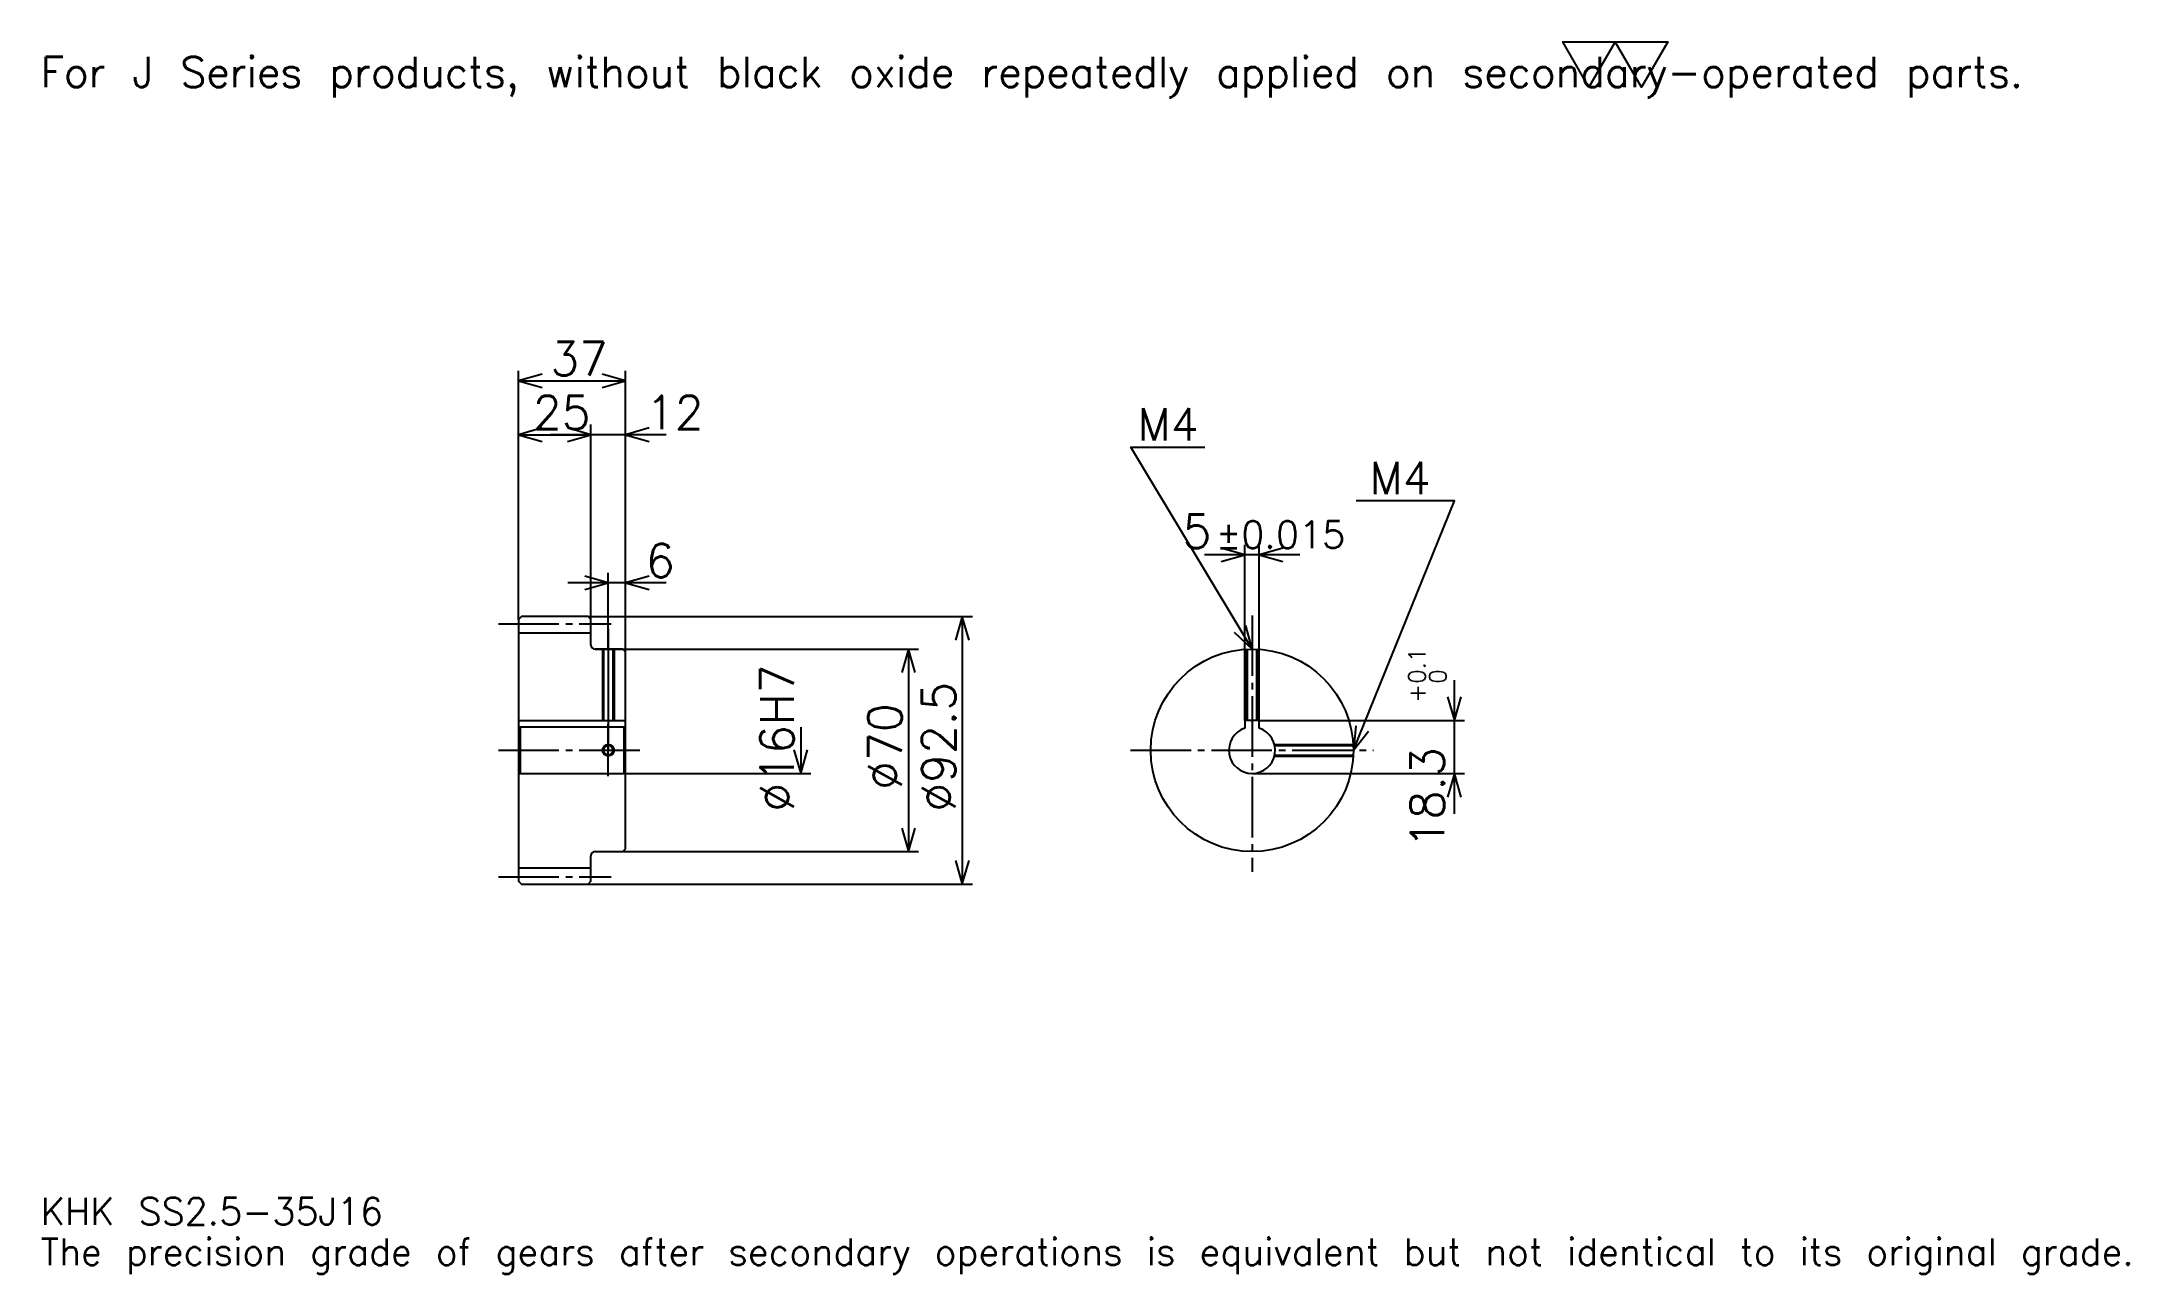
# Model space of a CAD drawing. Extents: x 24 to 745, y 9 to 434.
import ezdxf

# ---------------------------------------------------------------- set-up
doc = ezdxf.new("R2010")
doc.units = 0
doc.linetypes.add('DASHDOT', pattern=[27.913044, 20.934783, -2.326087, 2.326087, -2.326087])
doc.layers.get('0').update_dxf_attribs({"linetype": 'CONTINUOUS'})
doc.layers.add('DASHDOT', color=6, linetype='DASHDOT')
doc.styles.add('KANJI', font='TXT', dxfattribs={"bigfont": 'BIGFONT'})

msp = doc.modelspace()

# ---------------------------------------------------------------- linework, layer by layer
at = {"color": 5}
for p, q in [((188.413055, 235.82608), (188.413055, 320.728271)), ((225.413055, 235.82608), (225.413055, 320.728271)), ((188.413055, 317.239136), (225.413055, 317.239136)), ((188.413055, 298.630432), (213.413055, 298.630432)), ((239.369568, 298.630432), (199.456528, 298.630432)), ((213.413055, 235.82608), (213.413055, 302.119568)), ((439.347839, 199.876083), (439.347839, 260.630432)), ((444.347839, 199.876083), (444.347839, 260.630432)), ((458.304352, 257.141296), (425.391296, 257.141296)), ((239.369568, 247.456512), (205.456528, 247.456512)), ((219.413055, 235.82608), (219.413055, 250.945648)), ((188.413055, 234.82608), (188.413055, 235.82608)), ((212.413055, 235.82608), (225.413055, 235.82608)), ((213.413055, 234.82608), (213.413055, 235.82608)), ((219.413055, 224.57608), (219.413055, 235.82608)), ((219.413055, 224.57608), (219.413055, 235.82608)), ((225.413055, 235.82608), (345.206543, 235.82608)), ((225.413055, 223.57608), (225.413055, 235.82608)), ((341.717407, 235.82608), (341.717407, 143.32608)), ((214.913055, 224.57608), (225.413055, 224.57608)), ((225.413055, 224.57608), (326.597839, 224.57608)), ((323.108704, 224.57608), (323.108704, 154.57608)), ((511.739136, 167.619568), (511.739136, 213.832596)), ((285.891296, 197.57608), (285.891296, 181.57608)), ((444.347839, 199.876083), (515.228271, 199.876083)), ((225.413055, 181.57608), (289.380432, 181.57608)), ((441.847839, 181.57608), (515.228271, 181.57608)), ((214.913055, 154.57608), (225.413055, 154.57608)), ((225.413055, 154.57608), (326.597839, 154.57608)), ((212.413055, 143.32608), (225.413055, 143.32608)), ((225.413055, 143.32608), (345.206543, 143.32608))]:
    msp.add_line(p, q, dxfattribs=at)
at = {"color": 4}
for p, q in [((188.413055, 230.20108), (213.413055, 230.20108)), ((188.413055, 199.876083), (225.413055, 199.876083)), ((188.913055, 197.57608), (188.913055, 181.57608)), ((224.913055, 197.57608), (225.413055, 198.07608)), ((224.913055, 181.57608), (225.413055, 181.07608)), ((188.413055, 148.95108), (213.413055, 148.95108))]:
    msp.add_line(p, q, dxfattribs=at)
at = {"color": 7}
msp.add_lwpolyline([(558.260864, 418.695648), (549.189148, 434.419983), (585.476074, 434.419983), (576.404358, 418.695648), (567.332581, 434.419983), (558.260864, 418.695648)], dxfattribs=at)
at = {"color": 5}
for points in [[(196.554352, 319.565186), (188.413055, 317.239136), (196.554352, 314.913025)], [(217.271759, 314.913025), (225.413055, 317.239136), (217.271759, 319.565186)], [(196.554352, 300.956512), (188.413055, 298.630432), (196.554352, 296.304352)], [(205.271759, 296.304352), (213.413055, 298.630432), (205.271759, 300.956512)], [(205.271759, 296.304352), (213.413055, 298.630432), (205.271759, 300.956512)], [(233.554352, 300.956512), (225.413055, 298.630432), (233.554352, 296.304352)], [(441.847839, 224.57608), (399.978271, 294.358704), (425.565247, 294.358704)], [(476.847839, 189.57608), (511.739136, 275.75), (477.778259, 275.75)], [(431.206543, 254.815216), (439.347839, 257.141296), (431.206543, 259.467407)], [(452.489136, 259.467407), (444.347839, 257.141296), (452.489136, 254.815216)], [(211.271759, 245.130432), (219.413055, 247.456512), (211.271759, 249.782608)], [(233.554352, 249.782608), (225.413055, 247.456512), (233.554352, 245.130432)], [(344.043488, 227.684784), (341.717407, 235.82608), (339.391327, 227.684784)], [(435.664551, 230.360428), (441.847839, 224.57608), (439.653778, 232.753952)], [(325.434784, 216.434784), (323.108704, 224.57608), (320.782623, 216.434784)], [(509.413055, 208.01738), (511.739136, 199.876083), (514.065186, 208.01738)], [(477.747192, 197.99527), (476.847839, 189.57608), (482.059326, 196.249313)], [(283.565216, 189.717377), (285.891296, 181.57608), (288.217407, 189.717377)], [(514.065186, 173.434784), (511.739136, 181.57608), (509.413055, 173.434784)], [(320.782623, 162.717377), (323.108704, 154.57608), (325.434784, 162.717377)], [(339.391327, 151.467377), (341.717407, 143.32608), (344.043488, 151.467377)]]:
    msp.add_lwpolyline(points, dxfattribs=at)
at = {"color": 4}
for points in [[(213.413055, 226.07608), (213.413055, 234.82608), (212.413055, 235.82608), (189.413055, 235.82608), (188.413055, 234.82608), (188.413055, 181.07608)], [(214.913055, 154.57608), (224.413055, 154.57608), (225.413055, 155.57608), (225.413055, 223.57608), (224.413055, 224.57608), (214.913055, 224.57608)], [(217.413055, 224.57608), (217.413055, 199.876083)], [(217.79306, 224.57608), (217.79306, 199.876083)], [(221.033051, 224.57608), (221.033051, 199.876083)], [(221.413055, 224.57608), (221.413055, 199.876083)], [(439.847839, 199.876083), (439.847839, 224.51889)], [(440.227844, 199.876083), (440.227844, 224.538574)], [(443.467834, 199.876083), (443.467834, 224.538574)], [(443.847839, 199.876083), (443.847839, 224.51889)], [(188.413055, 181.07608), (188.913055, 181.57608), (224.913055, 181.57608), (224.913055, 197.57608), (188.913055, 197.57608), (188.413055, 198.07608)], [(444.347839, 197.175415), (444.347839, 199.876083), (439.347839, 199.876083), (439.347839, 197.175415)], [(449.593811, 191.57608), (476.790649, 191.57608)], [(449.593811, 187.57608), (476.790649, 187.57608)], [(449.682098, 191.196075), (476.810333, 191.196075)], [(449.682098, 187.956085), (476.810333, 187.956085)], [(188.413055, 181.07608), (188.413055, 144.32608), (189.413055, 143.32608), (212.413055, 143.32608), (213.413055, 144.32608), (213.413055, 153.07608)]]:
    msp.add_lwpolyline(points, dxfattribs=at)
for centre, radius in [((441.847839, 189.57608), 35), ((219.413055, 189.57608), 1.62)]:
    msp.add_circle(centre, radius, dxfattribs=at)
at = {"color": 7}
msp.add_circle((219.413055, 189.57608), 2, dxfattribs=at)
at = {"color": 4}
for centre, radius, start, end in [((214.913055, 226.07608), 1.5, 180, 270), ((441.847839, 189.57608), 8, 108.209957329, 71.790042671), ((214.913055, 153.07608), 1.5, 90, 180)]:
    msp.add_arc(centre, radius, start, end, dxfattribs=at)
at = {"layer": 'DASHDOT', "color": 7}
for p, q in [((181.434799, 233.32608), (220.391312, 233.32608)), ((441.847839, 236.206512), (441.847839, 147.597824)), ((219.413055, 224.57608), (219.413055, 189.57608)), ((181.434799, 189.57608), (232.391312, 189.57608)), ((399.869568, 189.57608), (483.826111, 189.57608)), ((181.434799, 145.82608), (220.391312, 145.82608))]:
    msp.add_line(p, q, dxfattribs=at)
for points in [[(219.413055, 231.554337), (219.413055, 192.897827)], [(219.413055, 180.597824), (219.413055, 198.554337)], [(210.434799, 189.57608), (228.391312, 189.57608)]]:
    msp.add_lwpolyline(points, dxfattribs=at)

# ---------------------------------------------------------------- texts
at = {"color": 7, "style": 'KANJI'}
for s, height, p in [('For J Series products, without black oxide repeatedly applied on secondary-operated parts.', 10.467391, (23.26087, 418.695648)), ('37', 11.630435, (199.353271, 319.099976)), ('25', 11.630435, (193.353271, 300.491302)), ('12', 11.630435, (232.391312, 300.491302)), ('M4', 11.165218, (402.304382, 296.684784)), ('M4', 11.165218, (482.43042, 278.07608)), ('5', 11.630435, (417.840332, 259.467407)), ('%%p0.015', 9.304348, (429.353027, 259.467407)), ('6', 11.630435, (232.391312, 249.317383)), ('KHK SS2.5-35J16', 9.304348, (23.26087, 25.586956)), ('The precision grade of gears after secondary operations is equivalent but not identical to its original grade.', 9.304348, (23.26087, 11.630435))]:
    msp.add_text(s, height=height, dxfattribs=at).set_placement(p)
for s, height, p in [('%%c16H7', 11.630435, (283.565216, 168.35054)), ('0.1', 5.815217, (501.736969, 212.587708)), ('0', 5.815217, (508.947845, 212.587708)), ('%%c92.5', 11.630435, (339.391327, 168.35054)), ('+', 5.815217, (501.736969, 206.074677)), ('%%c70', 11.630435, (320.782623, 175.910324)), ('18.3', 11.630435, (508.25, 155.733551))]:
    msp.add_text(s, height=height, rotation=90, dxfattribs=at).set_placement(p)

doc.saveas('drawing.dxf')
